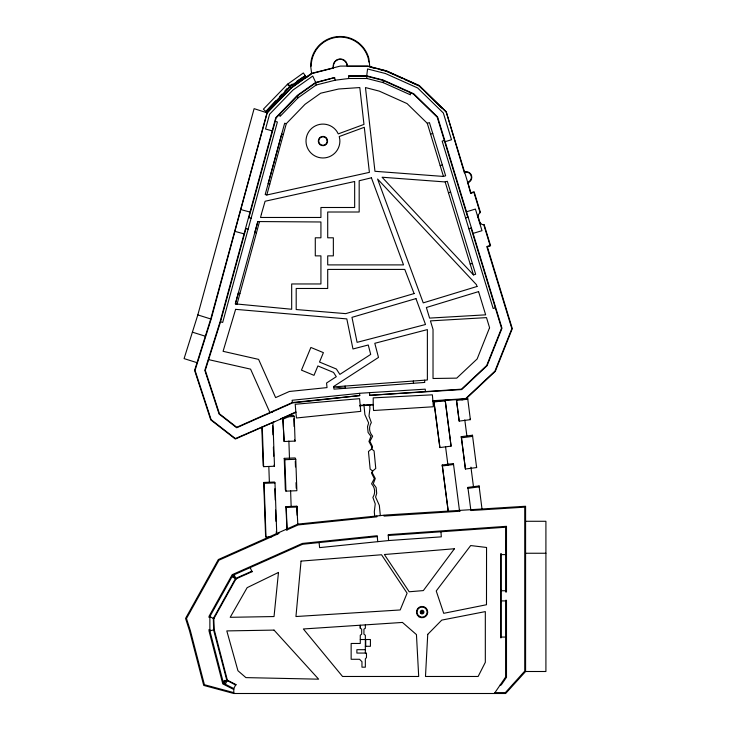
<?xml version="1.0" encoding="UTF-8"?>
<svg xmlns="http://www.w3.org/2000/svg" width="730" height="730" viewBox="0 0 730 730"><rect width="100%" height="100%" fill="white"/><g stroke="black" fill="none" stroke-linecap="round" stroke-linejoin="round"><path stroke-width="1.09" d="M360.264 628.274L360.273 625.218L360.273 628.274L361.678 629.114L361.678 634.197L360.273 635.255L360.273 643.468L351.148 643.468L351.148 659.281L359.543 659.281L361.961 661.699L361.961 667.183L365.347 667.183L365.347 658.861L366.478 657.584L366.478 653.067L356.879 653.067L356.879 649.682L365.347 649.682M505.644 550.438L505.644 541.377M410.151 92.6L410.433 94.836L383.314 82.672L366.935 78.502L348.785 78.502L348.511 75.838L366.706 75.838L367.573 68.967L385.44 73.52L417.67 87.983L443.356 113.013L451.505 139.74L445.136 141.684M369.791 66.567L368.842 58.4A29.592 29.592 0 0 0 310.67 66.138L311.692 73.794M239.96 293.414L238.327 292.967L235.37 303.872L291.681 309.255L291.681 283.961L320.926 283.961L320.926 255.865L315.287 255.865L315.287 237.798L320.926 237.798L320.926 221.984L257.818 221.555L254.852 232.45L256.431 232.879M259.396 221.984L236.995 304.31L235.361 303.863L257.818 221.555M197.018 362.673L184.088 358.613L197.821 314.913L254.113 108.651L267.198 112.876L240.809 209.565M295.878 412.368L296.462 417.989L360.729 411.373L359.571 398.671L295.212 404.265L295.878 412.368L235.334 439.04L210.751 419.896L194.591 370.393L210.751 318.974L267.043 112.721L289.783 86.76L305.295 75.728L296.955 81.094M240.517 210.651L211.153 319.092L195.038 370.393L211.107 419.64L235.388 438.548L274.726 421.493M359.534 393.333L359.762 395.578L292.347 402.522L236.766 427.278L219.447 413.782L205.267 370.338L220.506 321.839L245.964 228.526M248.939 217.631L276.159 117.904L297.648 95.685L315.844 82.791L334.678 77.562L315.67 82.399L297.375 95.356L275.776 117.694L220.095 321.711L204.82 370.338L219.082 414.038L236.702 427.762L292.456 402.933L359.762 395.578M266.815 194.992L286.288 123.68L305.04 104.29L320.662 93.212L338.665 88.996L359.799 87.554L363.969 124.41L338.264 133.882L336.785 131.263A16.936 16.936 0 0 0 309.027 131.382A16.936 16.936 0 0 0 318.627 157.415A16.936 16.936 0 0 0 339.815 139.494L339.24 136.537L364.297 127.294L369.398 172.362L266.815 194.992L265.191 194.545L284.654 123.233L286.288 123.68M225.032 680.287L223.499 683.307L233.792 688.545L233.792 693.5L505.644 693.5L525.582 671.5L525.582 506.255L386.854 514.942L297.895 524.104L218.334 559.545L185.557 618.429L189.544 630.857L203.716 685.406L233.792 693.5M225.314 684.229L227.358 680.205L214.246 629.716L213.817 618.739L236.009 578.863L252.179 571.663L251.95 571.152L235.598 578.425L213.315 618.456L213.635 630.054M213.589 629.89L226.866 680.515L227.568 680.305L222.988 681.336M233.792 688.545L235.845 684.521M235.589 685.023L236.046 684.621L227.358 680.205L226.866 680.515L227.313 680.807M227.358 680.205L223.499 683.307L209.875 630.857L209.875 616.549L232.797 575.349L302.585 544.27L377.246 536.577L377.246 535.729L302.366 543.439L232.195 574.692L209.026 616.321L209.026 617.443L209.875 617.443M477.949 217.403L478.433 214.593L480.404 212.366L474.117 191.762L470.877 192.747M467.41 182.81L468.97 181.788A5.274 5.274 0 0 0 465.995 172.034L464.535 171.933A5.621 5.621 0 0 1 471.553 175.674A5.621 5.621 0 0 1 467.811 182.682L470.613 193.322L473.907 192.319L480.084 212.594M267.198 112.876L291.142 88.102L311.61 73.602L333.437 68.054L333.391 66.092A6.88 6.88 0 0 1 346.914 64.313L347.37 66.311L367.902 66.311L386.316 71.011L419.184 85.757L446.003 111.882M494.338 693.5L505.644 677.02L505.644 600.306L506.492 600.306L506.492 677.285L501.218 684.968L500.196 684.968M236.164 578.799L235.507 578.58M275.767 100.776L265.829 111.553L289.783 86.76M279.59 96.634L281.889 94.152M284.946 90.83L287.237 88.348M290.02 86.551L306.281 77.106L303.342 72.963L287.346 84.406L263.384 109.181L267.043 112.721L291.005 87.938L311.509 73.401L340.271 66.092L367.929 66.092L386.389 70.801L419.312 85.565L446.194 111.763L471.105 193.505M348.785 78.502L335.061 80.218L316.126 85.027L297.931 97.92L280.037 116.426L279.763 114.181M306.125 77.736L310.761 74.451M289.536 85.866L292.31 84.078M446.194 111.763L464.408 172.955M283.359 419.047L288.523 416.748L294.217 416.529L295.066 441.084L284.143 441.504L282.838 417.879L284.143 441.504M427.278 123.288L429.441 122.631L445.638 175.784L443.475 176.441L374.955 171.294L365.465 87.554L379.299 91.131L407.057 103.587L427.278 123.288L443.475 176.441M430.572 134.092L432.735 133.426M444.324 140.479L442.161 141.136L493.161 308.48L495.323 307.823M440.181 165.637L442.344 164.98M445.154 181.943L447.317 181.286L475.65 274.261L473.487 274.918L382.073 177.226L445.154 181.943L473.487 274.918M448.448 192.747L450.611 192.09M466.497 211.791L475.412 209.072L481.992 230.68L473.086 233.39M465.576 217.969L468.149 217.193M468.87 228.773L471.434 227.997M479.437 222.276L482.247 224.612L484.099 224.502L490.578 245.773L487.339 246.758L512.296 328.655L495.314 371.333L465.767 399.073L432.808 401.144M470.193 264.114L472.356 263.457M227.568 680.305L226.82 680.342L235.79 685.123M209.875 630.857L214.246 629.716M433.976 402.029L433.939 401.445L439.533 400.715L439.57 401.299L433.976 402.029L439.889 447.581L451.076 446.139L445.209 400.359L451.076 446.139M470.375 419.65L467.711 398.58L462.081 399.31L462.117 399.885L456.478 400.241L456.442 399.657L459.188 421.101L470.375 419.65L470.302 418.509M462.117 399.885L467.711 399.164L467.674 398.58M461.287 436.668L472.474 435.226L476.608 467.565L465.421 469.016L461.287 436.668L465.421 469.016M461.36 437.817L472.547 436.367L472.474 435.226M448.193 511.329L442.234 464.992L453.43 463.55L459.571 511.356M442.298 465.959L453.494 464.517L453.43 463.55M479.072 485.952L479.126 486.883L467.939 488.333L467.884 487.403L479.072 485.952L482.074 509.54L482.019 508.609M295.878 411.948L280.639 418.856M360.145 405.332L373.212 404.447M359.461 405.825L373.212 404.876L373.212 397.868L432.379 394.82L433.365 406.765L373.559 410.506L373.212 404.876M447.891 465.238L448.037 464.253M440.957 531.778L441.312 536.842L388.588 540.556L319.612 547.619L319.092 542.572M388.232 535.491L505.644 527.224L505.644 591.984L506.492 591.984L506.492 526.312L388.232 534.643L388.588 540.556M366.706 75.838L383.168 80.026L413.746 93.75L437.608 116.992L501.984 328.226L487.065 365.721L461.661 389.574L369.672 395.332L461.479 389.163L486.709 365.474L501.537 328.208L471.033 228.116M432.707 400.724L465.585 398.662L494.949 371.086L511.849 328.637L486.791 246.539L490.122 245.526L483.744 224.612M433.939 401.445L439.889 447.581M439.57 401.299L445.209 400.952M284.244 458.349L295.166 457.929L295.769 459.279L296.864 490.715L285.941 491.144L285.339 489.793L284.244 458.349L284.846 459.699L285.941 491.144M284.846 459.699L295.769 459.279M261.815 427.242L263.147 465.567L263.63 466.662L274.498 466.242L272.947 422.287M271.624 536.851L265.985 537.07L265.592 536.203L263.731 482.457L274.599 482.028L274.982 482.904L276.779 534.552M263.731 482.457L264.114 483.324L274.982 482.904M286.999 529.77L285.923 506.629L296.845 506.209L297.794 523.976M285.923 506.629L286.279 507.432L297.201 507.012M310.67 66.138L311.245 66.138A29.027 29.027 0 0 1 368.294 58.546L368.741 61.895L369.307 61.895M348.511 76.258L366.652 76.258L383.031 80.428L413.509 94.106L437.233 117.22L467.738 217.312M525.582 521.275L545.912 521.275L545.912 671.5L525.582 671.5M525.582 553.249L545.912 553.249M500.652 554.599L505.644 554.599M500.652 590.032L501.163 590.032M500.652 590.752L505.644 590.752M500.652 600.909L505.644 600.909M500.652 601.63L501.163 601.63M209.875 629.543L209.026 629.543L209.026 630.966L222.778 683.891L233.792 689.494M500.652 637.062L505.644 637.062M360.273 639.517L370.429 639.517L370.429 646.296L365.347 646.296M494.922 692.651L505.333 692.651L524.742 671.116L524.742 507.158L470.923 510.526L470.923 509.677M208.625 359.625L250.582 369.143L269.908 412.514M370.037 67.069L374.362 68.173M379.764 69.551L386.252 71.202L394.455 74.88M233.792 692.624L204.409 684.722L190.357 630.62L186.478 618.52L218.936 560.202L278.924 533.484L278.568 532.708M275.21 121.362L277.391 121.965L222.686 322.432L220.506 321.839M272.19 130.843L265.547 129.037L269.589 114.227L292.885 90.128L312.741 76.057L315.67 82.399M283.313 134.566L281.68 134.128L268.166 183.65L269.79 184.097M240.626 209.51L250.016 212.074M248.529 217.522L251.12 218.233M245.563 228.417L248.145 229.129M234.677 231.3L244.076 233.865M197.821 314.913L210.751 318.974M192.401 332.159L205.331 336.22M396.509 75.801L402.659 78.557M404.712 79.479L419.066 85.921L422.314 89.078M232.067 576.673L236.009 578.863L234.175 574.738M213.406 618.301L213.908 618.584M209.875 616.549L213.817 618.739M287.346 84.406L291.005 87.938L288.067 83.786M425.553 92.245L441.769 108.04M232.797 575.349L236.009 578.863M286.169 529.323L286.607 530.053L298.114 524.934L376.817 516.831L376.817 515.982M294.217 416.529L293.697 415.361L288.003 415.58L288.523 416.748M294.546 439.907L295.066 441.084M274.005 465.138L274.498 466.242M250.189 567.602L252.032 571.736M477.748 215.304L480.413 224.028M333.437 68.054L333.163 66.092A7.108 7.108 0 0 1 340.271 58.993A7.108 7.108 0 0 1 347.37 66.092L347.37 66.311M371.78 446.304L371.999 447.444M372.254 472.474L372.437 473.661M464.791 419.896L466.899 436.138M470.932 467.145L473.514 487.029M467.884 487.403L470.777 509.686M456.478 400.241L459.188 421.101M445.565 446.806L447.837 464.271M442.234 464.992L448.275 511.474M383.031 80.428L383.314 82.672M366.652 76.258L366.935 78.502M334.787 77.973L335.061 80.218M315.844 82.791L316.126 85.027M297.648 95.685L297.931 97.92M384.007 515.234L384.089 516.083L459.991 511.21L459.991 510.361M377.246 536.577L377.766 541.633M292.347 402.522L292.119 400.268L360.647 393.214L425.252 389.163L425.389 391.417M369.635 405.095L369.937 408.161L368.997 416.109L371.333 422.588C368.486 426.931 369.115 432.452 372.647 436.193L369.918 441.349L372.428 446.395L371.88 449.132L374.079 450.948L375.767 468.468L372.948 470.804L372.181 472.648L375.275 478.506L373.304 483.698L376.123 487.503L376.698 493.343L375.585 497.048L379.335 505.352L380.33 515.617M363.896 404.374L364.89 414.64L368.641 422.953L367.528 426.658L368.102 432.488L370.931 436.294L368.951 441.486L372.045 447.344L371.278 449.196L368.458 451.523L370.156 469.043L372.355 470.859L371.807 473.597L374.317 478.643L371.579 483.798C375.056 487.53 375.722 493.088 372.893 497.404L375.238 503.892L374.298 511.83L374.718 516.192M272.144 411.519L272.226 412.523M424.586 380.184L424.75 382.438L333.993 389.145L333.72 386.444L378.487 357.435L374.8 343.292L427.378 329.595L427.378 379.983L333.765 386.9L345.263 388.314L345.089 386.06M413.326 381.024L413.49 383.268M476.535 466.424L476.608 467.565M369.526 392.658L369.672 394.912M293.807 418.71L294.08 426.521M295.285 461.296L295.486 466.908M296.024 482.63L296.225 488.242M296.845 506.209L297.165 515.261M288.879 440.975L289.509 459.033M290.604 490.633L291.151 506.438M286.279 507.432L287.063 529.889M272.646 425.846L272.956 434.825M273.385 447.18L273.695 456.159M274.827 488.772L275.219 499.995M275.575 510.106L275.958 521.33M276.314 531.44L276.387 533.685M268.822 466.47L269.37 482.238M262.262 427.05L263.63 466.662M264.114 483.324L265.985 537.07M365.712 639.517L365.712 646.296M365.347 624.88L365.347 628.274L363.932 629.114L363.932 634.197L365.347 635.255L365.347 653.067M486.554 547.473L486.49 604.741L443.721 613.319L436.23 590.971L470.686 545.547L486.554 547.473M427.734 634.37L425.48 676.473L478.141 676.473L485.322 662.32L485.322 611.603L441.778 620.098L427.734 634.37M301.043 561.105L295.951 616.531L400.195 609.961L407.103 593.171L381.534 554.754L301.043 561.105M278.477 572.43L274.033 616.549L230.196 617.306L247.151 587.659L278.477 572.43M421.812 611.995L422.341 612.251L421.849 611.932M261.477 213.799L260.546 217.467L320.926 217.467L320.926 207.493L354.661 207.493L354.661 181.496L265.09 201.252L261.477 213.799M235.617 309.347L223.079 351.322L258.602 359.379L275.63 397.604L289.399 391.472L327.022 387.594L326.556 383.013L336.293 376.698L333.537 372.437L317.888 365.949L313.991 375.339L301.472 370.147L310.88 347.453L323.399 352.645L319.512 362.034L336.375 369.024L339.851 374.399L370.703 354.406L368.248 344.998L352.973 348.976L346.814 318.901L235.617 309.347M489.574 327.715L477.146 358.959L456.715 378.14L433.027 378.496L433.027 329.403L430.435 320.881L486.499 317.623L489.574 327.715M454.443 548.75L423.345 590.588L409.192 591.774L384.391 554.517L454.443 548.75M477.009 286.479L423.245 302.868L377.583 179.042L476.48 284.718L477.009 286.479M478.579 291.608L426.366 307.512L429.587 318.098L485.66 314.84L478.579 291.608M414.092 293.57L345.737 313.635L296.197 309.538L296.197 288.478L327.706 288.478L327.706 269.416L404.776 269.416L414.092 293.57M415.954 298.606L351.97 317.34L357.089 342.343L425.508 324.503L415.954 298.606M371.406 177.801L359.178 180.748L359.178 212.01L327.706 212.01L327.706 237.798L333.354 237.798L333.354 255.865L327.706 255.865L327.706 264.899L403.526 264.899L371.406 177.801M402.449 622.434L303.361 628.977L342.543 676.473L418.701 676.473L416.447 634.598L402.449 622.434M274.033 630.099L226.811 630.912L237.943 670.733L245.91 677.613L318.636 679.174L274.033 630.099M501.163 553.878L500.652 553.878L500.652 637.783L501.163 637.783L501.163 553.878M327.149 140.516L326.876 139.448A4.234 4.234 0 0 0 319.849 138.153A4.234 4.234 0 0 0 321.638 145.069A4.234 4.234 0 0 0 327.149 140.516M419.002 616.813A5.648 5.648 0 0 0 427.734 612.406A5.648 5.648 0 0 0 419.549 607.05A5.648 5.648 0 0 0 419.002 616.813M419.339 616.303A5.037 5.037 0 0 0 427.132 612.37A5.037 5.037 0 0 0 419.823 607.588A5.037 5.037 0 0 0 419.339 616.303M421.091 613.62A1.834 1.834 0 0 0 423.929 612.196A1.834 1.834 0 0 0 421.274 610.453A1.834 1.834 0 0 0 421.091 613.62M421.593 612.853A0.912 0.912 0 0 0 423.008 612.142A0.912 0.912 0 0 0 421.685 611.275A0.912 0.912 0 0 0 421.593 612.853M319.968 144.622A4.663 4.663 0 0 0 327.542 141.83A4.663 4.663 0 0 0 321.337 136.665A4.663 4.663 0 0 0 319.968 144.622"/></g></svg>
